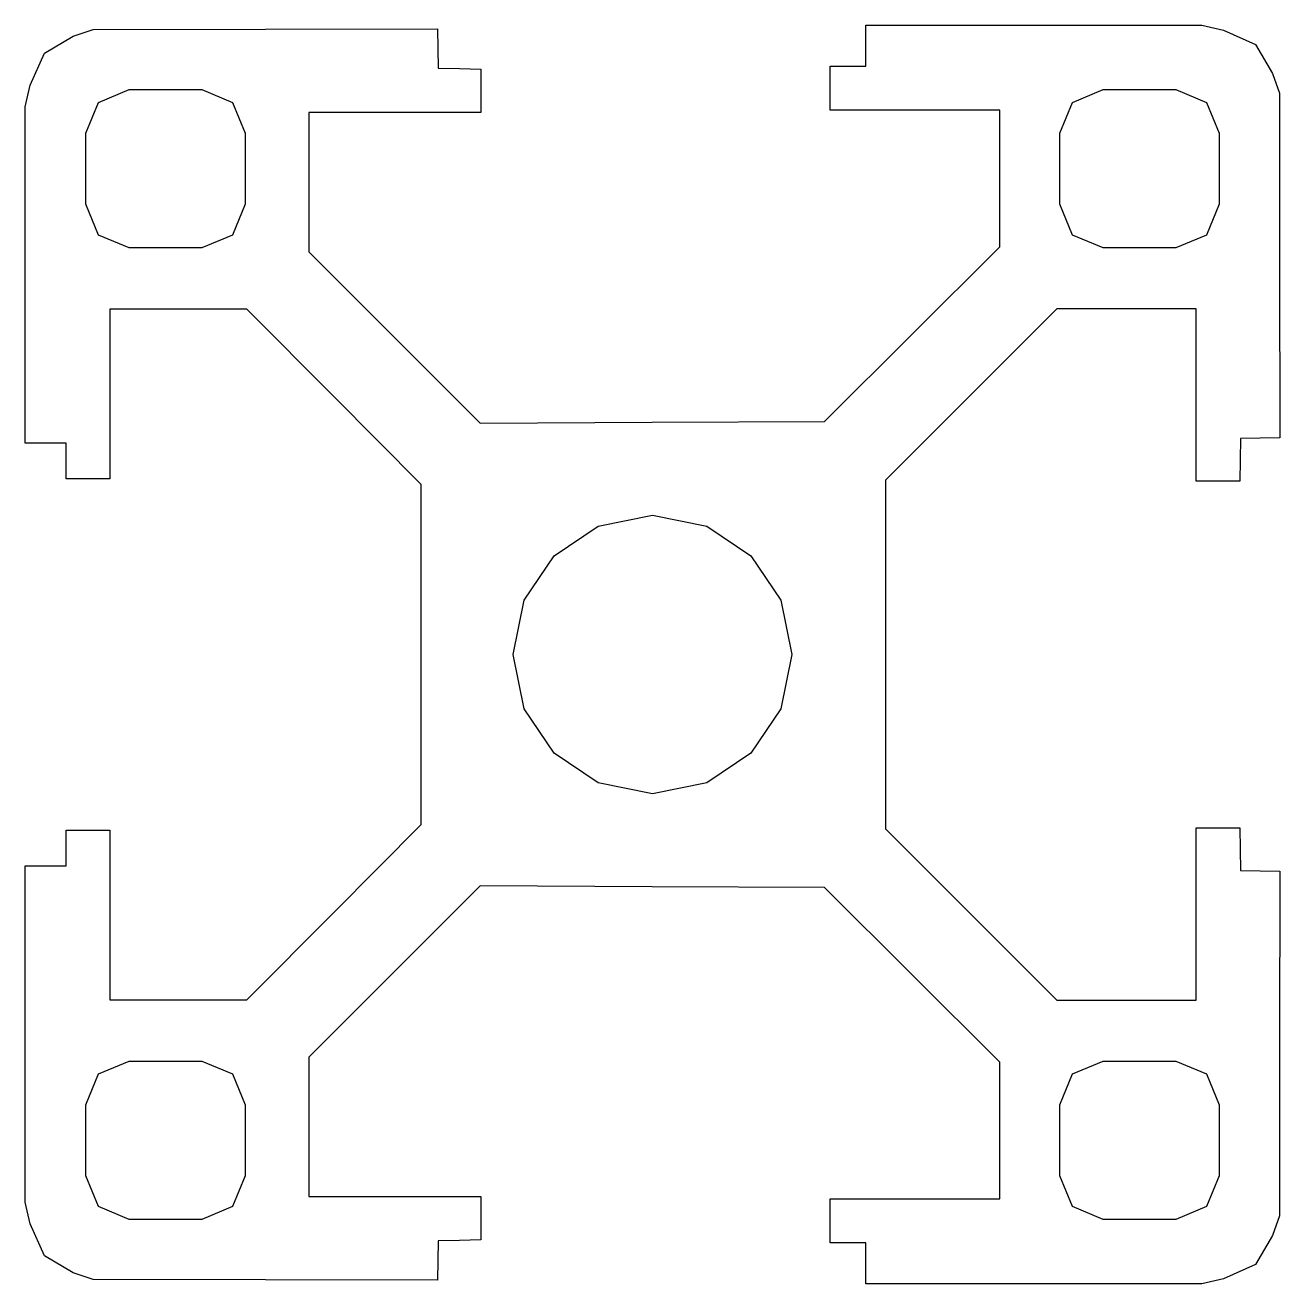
# Model space of a CAD drawing. Extents: x -14.9 to 14.8, y -14.9 to 14.9.
import ezdxf

# ---------------------------------------------------------------- set-up
doc = ezdxf.new("R2010")
doc.units = 0
doc.layers.add('Layer_1', color=7, linetype='CONTINUOUS')

msp = doc.modelspace()

# ---------------------------------------------------------------- linework, layer by layer
at = {"layer": 'Layer_1', "color": 3}
for points in [[(5.471362, -4.1219), (7.495937, -6.146475), (9.520512, -8.171052), (11.167624, -8.171052), (12.814739, -8.171052), (12.814739, -6.135038), (12.814739, -4.099024), (13.32946, -4.099024), (13.844184, -4.099024), (13.8544, -4.603781), (13.864616, -5.108537), (14.328987, -5.116042), (14.793357, -5.123572), (14.787619, -9.198091), (14.781882, -13.27261), (14.620576, -13.740314), (14.221409, -14.421422), (13.460395, -14.762927), (12.950702, -14.878953), (8.975369, -14.878953), (5.000039, -14.878953), (5.000039, -14.393669), (5.000039, -13.908384), (4.579456, -13.908384), (4.158876, -13.908384), (4.158876, -13.390745), (4.158876, -12.873107), (6.16472, -12.873107), (8.170567, -12.873107), (8.170567, -11.255489), (8.170567, -9.637874), (6.096091, -7.574835), (4.021616, -5.511798), (-0.050154, -5.49013), (-4.121924, -5.468463), (-6.1465, -7.493038), (-8.171076, -9.517613), (-8.171076, -11.164725), (-8.171076, -12.81184), (-6.135062, -12.81184), (-4.099048, -12.81184), (-4.099048, -13.326561), (-4.099048, -13.841285), (-4.603804, -13.851501), (-5.108561, -13.861717), (-5.116078, -14.326088), (-5.123595, -14.790458), (-9.198114, -14.78472), (-13.272634, -14.778983), (-13.740338, -14.617677), (-14.421446, -14.21851), (-14.76295, -13.457496), (-14.878977, -12.947803), (-14.878977, -8.97247), (-14.878977, -4.99714), (-14.393692, -4.99714), (-13.908407, -4.99714), (-13.908407, -4.576557), (-13.908407, -4.155977), (-13.390769, -4.155977), (-12.87313, -4.155977), (-12.87313, -6.161821), (-12.87313, -8.167668), (-11.255514, -8.167668), (-9.637897, -8.167668), (-7.574859, -6.093192), (-5.511822, -4.018716), (-5.511822, 0), (-5.511822, 4.018724), (-7.574859, 6.0932), (-9.637897, 8.167675), (-11.255514, 8.167675), (-12.87313, 8.167675), (-12.87313, 6.16183), (-12.87313, 4.155985), (-13.390769, 4.155985), (-13.908407, 4.155985), (-13.908407, 4.576566), (-13.908407, 4.997147), (-14.393692, 4.997147), (-14.878977, 4.997147), (-14.878977, 8.972479), (-14.878977, 12.94781), (-14.76295, 13.457504), (-14.421446, 14.218518), (-13.740339, 14.617684), (-13.272634, 14.77899), (-9.198114, 14.784715), (-5.123595, 14.790441), (-5.116078, 14.326071), (-5.108561, 13.861701), (-4.603804, 13.851484), (-4.099048, 13.841268), (-4.099048, 13.326545), (-4.099048, 12.811823), (-6.135062, 12.811823), (-8.171076, 12.811823), (-8.171076, 11.16471), (-8.171076, 9.517596), (-6.1465, 7.493021), (-4.121924, 5.468446), (-0.050154, 5.490121), (4.021616, 5.511796), (6.096091, 7.574834), (8.170567, 9.637871), (8.170567, 11.255488), (8.170567, 12.873104), (6.16472, 12.873104), (4.158876, 12.873104), (4.158876, 13.390743), (4.158876, 13.908381), (4.579456, 13.908381), (5.000039, 13.908381), (5.000039, 14.393666), (5.000039, 14.878951), (8.975369, 14.878951), (12.950702, 14.878951), (13.460395, 14.762924), (14.221409, 14.42142), (14.620576, 13.740313), (14.781882, 13.272608), (14.787619, 9.198088), (14.793357, 5.123569), (14.328987, 5.116052), (13.864616, 5.108535), (13.8544, 4.603779), (13.844184, 4.099022), (13.32946, 4.099022), (12.814739, 4.099022), (12.814739, 6.135036), (12.814739, 8.17105), (11.167624, 8.17105), (9.520512, 8.17105), (7.495937, 6.146474), (5.471362, 4.121898), (5.471362, 0)], [(-12.416897, 13.355254), (-11.560148, 13.355254), (-10.703399, 13.355254), (-9.974778, 13.054386), (-9.673909, 12.325764), (-9.673909, 11.485082), (-9.673909, 10.644399), (-9.974778, 9.915777), (-10.703399, 9.614909), (-11.560148, 9.614909), (-12.416897, 9.614909), (-13.145518, 9.915777), (-13.446387, 10.644399), (-13.446387, 11.485082), (-13.446387, 12.325764), (-13.145518, 13.054386)], [(10.617971, 13.355254), (11.47472, 13.355254), (12.331468, 13.355254), (13.060091, 13.054386), (13.360959, 12.325764), (13.360959, 11.485082), (13.360959, 10.644399), (13.060091, 9.915777), (12.331468, 9.614909), (11.47472, 9.614909), (10.617971, 9.614909), (9.889349, 9.915777), (9.588481, 10.644399), (9.588481, 11.485082), (9.588481, 12.325764), (9.889349, 13.054386)], [(3.25151, 0), (2.992633, -1.28226), (2.286654, -2.329368), (1.239546, -3.035347), (-0.042714, -3.294225), (-1.324975, -3.035347), (-2.372083, -2.329368), (-3.078063, -1.28226), (-3.336939, 0), (-3.078063, 1.282261), (-2.372083, 2.329369), (-1.324975, 3.035349), (-0.042714, 3.294225), (1.239546, 3.035349), (2.286654, 2.329369), (2.992633, 1.282261)], [(-12.416897, -9.614911), (-11.560148, -9.614911), (-10.703399, -9.614911), (-9.974778, -9.91578), (-9.673909, -10.644402), (-9.673909, -11.485084), (-9.673909, -12.325766), (-9.974778, -13.054388), (-10.703399, -13.355256), (-11.560148, -13.355256), (-12.416897, -13.355256), (-13.145518, -13.054388), (-13.446387, -12.325766), (-13.446387, -11.485084), (-13.446387, -10.644402), (-13.145518, -9.91578)], [(10.617971, -9.614911), (11.47472, -9.614911), (12.331468, -9.614911), (13.060091, -9.91578), (13.360959, -10.644402), (13.360959, -11.485084), (13.360959, -12.325766), (13.060091, -13.054388), (12.331468, -13.355256), (11.47472, -13.355256), (10.617971, -13.355256), (9.889349, -13.054388), (9.588481, -12.325766), (9.588481, -11.485084), (9.588481, -10.644402), (9.889349, -9.91578)]]:
    msp.add_lwpolyline(points, close=True, dxfattribs=at)

doc.saveas('drawing.dxf')
